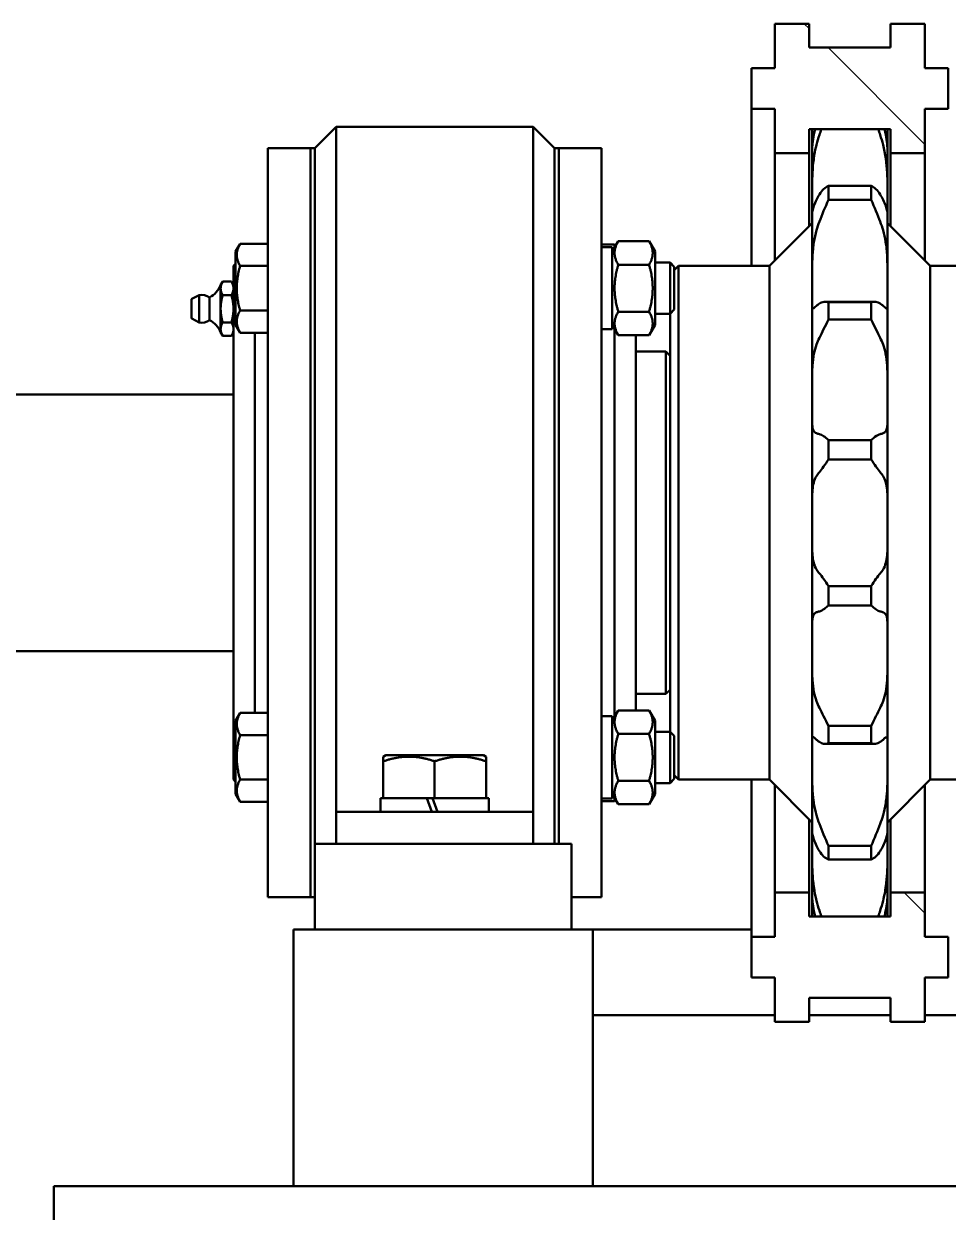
# Model space of a CAD drawing. Header units: millimetres. Extents: x 0 to 25230, y 0 to 17820.
# Drawn here: x 14753.1 to 14915.1, y 6320 to 6528.3 of the extents above; entities that cross this region are included whole.
import ezdxf

# ---------------------------------------------------------------- set-up
doc = ezdxf.new("R2010")
doc.units = ezdxf.units.MM
doc.header["$LTSCALE"] = 30
doc.layers.add('Видимый контур (ГОСТ)', color=7, linetype='Continuous', lineweight=50)
doc.layers.add('Штриховка (ГОСТ)', color=7, linetype='Continuous', lineweight=18)
pattern_1 = [(135.0002, (0, 0), (-67.3517, -67.35217), [])]

msp = doc.modelspace()

# ---------------------------------------------------------------- hatches: boundary and pattern name
at = {"layer": 'Штриховка (ГОСТ)'}
h = msp.add_hatch(dxfattribs=at)
h.set_pattern_fill('ANSI31', color=256, scale=762, angle=90.00021, style=0)
h.set_pattern_definition(pattern_1)
h.paths.add_polyline_path([(14890.6604, 6509.7848), (14904.9479, 6509.7848), (14904.9479, 6505.6036), (14910.9479, 6505.6036), (14910.9479, 6513.3548), (14915.0542, 6513.3548), (14915.0542, 6520.5023), (14910.9479, 6520.5023), (14910.9479, 6528.2536), (14904.9479, 6528.2536), (14904.9479, 6524.0723), (14890.6604, 6524.0723), (14890.6604, 6528.2536), (14884.6604, 6528.2536), (14884.6604, 6520.5023), (14880.5542, 6520.5023), (14880.5542, 6513.3548), (14884.6604, 6513.3548), (14884.6604, 6505.6036), (14890.6604, 6505.6036)])
h = msp.add_hatch(dxfattribs=at)
h.set_pattern_fill('ANSI31', color=256, scale=762, angle=90.00021, style=0)
h.set_pattern_definition(pattern_1)
h.paths.add_polyline_path([(14884.6604, 6353.3833), (14890.6604, 6353.3833), (14890.6604, 6357.5645), (14904.9479, 6357.5645), (14904.9479, 6353.3833), (14910.9479, 6353.3833), (14910.9479, 6361.1345), (14915.0542, 6361.1345), (14915.0542, 6368.282), (14910.9479, 6368.282), (14910.9479, 6376.0333), (14904.9479, 6376.0333), (14904.9479, 6371.852), (14890.6604, 6371.852), (14890.6604, 6376.0333), (14884.6604, 6376.0333), (14884.6604, 6368.282), (14880.5542, 6368.282), (14880.5542, 6361.1345), (14884.6604, 6361.1345)])

# ---------------------------------------------------------------- linework, layer by layer
at = {"layer": 'Видимый контур (ГОСТ)'}
for p, q in [((14890.6604, 6528.2536), (14884.6604, 6528.2536)), ((14884.6604, 6528.2536), (14884.6604, 6520.5023)), ((14890.6604, 6524.0723), (14890.6604, 6528.2536)), ((14910.9479, 6528.2536), (14904.9479, 6528.2536)), ((14904.9479, 6528.2536), (14904.9479, 6524.0723)), ((14910.9479, 6520.5023), (14910.9479, 6528.2536)), ((14904.9479, 6524.0723), (14890.6604, 6524.0723)), ((14884.6604, 6520.5023), (14880.5542, 6520.5023)), ((14880.5542, 6520.5023), (14880.5542, 6513.3548)), ((14915.0542, 6520.5023), (14910.9479, 6520.5023)), ((14915.0542, 6513.3548), (14915.0542, 6520.5023)), ((14880.5542, 6513.3548), (14884.6604, 6513.3548)), ((14880.5542, 6485.8184), (14880.5542, 6513.3548)), ((14884.6604, 6513.3548), (14884.6604, 6505.6036)), ((14910.9479, 6505.6036), (14910.9479, 6513.3548)), ((14910.9479, 6513.3548), (14915.0542, 6513.3548)), ((14804.0542, 6506.4434), (14807.8042, 6510.1934)), ((14807.8042, 6510.1934), (14807.8042, 6440.8184)), ((14842.3042, 6510.1934), (14807.8042, 6510.1934)), ((14842.3042, 6440.8184), (14842.3042, 6510.1934)), ((14846.0542, 6506.4434), (14842.3042, 6510.1934)), ((14890.6604, 6509.7848), (14904.9479, 6509.7848)), ((14890.6604, 6505.6036), (14890.6604, 6509.7848)), ((14891.2154, 6509.7848), (14891.2154, 6508.8985)), ((14904.3929, 6508.8985), (14904.3929, 6509.7848)), ((14904.9479, 6509.7848), (14904.9479, 6505.6036)), ((14891.2154, 6506.3157), (14891.2154, 6508.8985)), ((14904.3929, 6508.8985), (14904.3929, 6506.3157)), ((14795.8042, 6506.4434), (14795.8042, 6485.9201)), ((14803.3042, 6506.4434), (14795.8042, 6506.4434)), ((14803.3042, 6506.4434), (14803.3042, 6375.1934)), ((14803.3042, 6506.4434), (14803.3042, 6375.1934)), ((14804.0542, 6506.4434), (14803.3042, 6506.4434)), ((14804.0542, 6506.4434), (14804.0542, 6384.5684)), ((14804.0542, 6506.4434), (14804.0542, 6384.5684)), ((14846.0542, 6384.5684), (14846.0542, 6506.4434)), ((14846.0542, 6384.5684), (14846.0542, 6506.4434)), ((14846.0542, 6506.4434), (14846.8042, 6506.4434)), ((14846.8042, 6384.5684), (14846.8042, 6506.4434)), ((14846.8042, 6384.5684), (14846.8042, 6506.4434)), ((14846.8042, 6506.4434), (14854.3042, 6506.4434)), ((14854.3042, 6375.1934), (14854.3042, 6506.4434)), ((14884.6604, 6505.6036), (14890.6604, 6505.6036)), ((14884.6604, 6486.7634), (14884.6604, 6505.6036)), ((14890.6604, 6492.7634), (14890.6604, 6505.6036)), ((14891.2154, 6506.3157), (14891.2154, 6500.0887)), ((14904.3929, 6500.0887), (14904.3929, 6506.3157)), ((14904.9479, 6505.6036), (14910.9479, 6505.6036)), ((14904.9479, 6492.7634), (14904.9479, 6505.6036)), ((14910.9479, 6486.7634), (14910.9479, 6505.6036)), ((14891.2154, 6495.1759), (14891.2154, 6500.0887)), ((14901.5359, 6499.836), (14894.0724, 6499.836)), ((14894.0724, 6497.4303), (14894.0724, 6499.836)), ((14901.5359, 6499.836), (14901.5359, 6497.4303)), ((14904.3929, 6500.0887), (14904.3929, 6495.1759)), ((14894.0724, 6497.4303), (14901.5359, 6497.4303)), ((14891.2154, 6495.1759), (14891.2154, 6485.477)), ((14904.3929, 6485.477), (14904.3929, 6495.1759)), ((14883.7154, 6485.8184), (14891.2154, 6493.3184)), ((14911.8929, 6485.8184), (14904.3929, 6493.3184)), ((14790.1792, 6488.3315), (14790.9769, 6489.7133)), ((14790.9769, 6489.7133), (14795.8042, 6489.7133)), ((14854.3042, 6489.5684), (14856.5542, 6489.5684)), ((14854.3042, 6489.119), (14856.1792, 6489.119)), ((14856.1792, 6488.3315), (14857.2269, 6490.1463)), ((14856.1792, 6489.119), (14856.1792, 6474.719)), ((14856.5542, 6488.981), (14856.5542, 6489.5684)), ((14856.7692, 6489.3534), (14856.5542, 6489.5684)), ((14862.6314, 6490.1463), (14857.2269, 6490.1463)), ((14863.6792, 6488.3315), (14862.6314, 6490.1463)), ((14790.1792, 6475.5065), (14790.1792, 6488.3315)), ((14863.6792, 6475.5065), (14863.6792, 6488.3315)), ((14789.8042, 6485.8184), (14790.1792, 6486.1934)), ((14789.8042, 6485.8184), (14789.8042, 6395.8184)), ((14790.9769, 6485.8161), (14795.8042, 6485.8161)), ((14795.8042, 6485.9201), (14795.8042, 6485.8161)), ((14795.8042, 6485.8161), (14795.8042, 6485.729)), ((14795.8042, 6485.729), (14795.8042, 6395.9078)), ((14862.6314, 6486.0326), (14857.2269, 6486.0326)), ((14863.6792, 6486.419), (14866.3042, 6486.419)), ((14866.3042, 6477.419), (14866.3042, 6486.419)), ((14867.0542, 6485.669), (14866.3042, 6486.419)), ((14867.0542, 6485.0684), (14867.8042, 6485.8184)), ((14867.0542, 6485.669), (14867.0542, 6478.169)), ((14867.8042, 6485.8184), (14867.8042, 6395.8184)), ((14883.7154, 6485.8184), (14867.8042, 6485.8184)), ((14883.7154, 6485.8184), (14883.7154, 6395.8184)), ((14891.2154, 6478.7152), (14891.2154, 6485.477)), ((14904.3929, 6485.477), (14904.3929, 6478.7152)), ((14911.8929, 6485.8184), (14911.8929, 6395.8184)), ((14927.8042, 6485.8184), (14911.8929, 6485.8184)), ((14787.5542, 6482.4434), (14787.9226, 6483.0816)), ((14787.5542, 6481.8908), (14787.5542, 6482.4434)), ((14789.4357, 6483.0816), (14787.9226, 6483.0816)), ((14789.8042, 6482.4434), (14789.4357, 6483.0816)), ((14782.5328, 6480.0485), (14783.7631, 6480.714)), ((14783.7631, 6475.9228), (14783.7631, 6480.714)), ((14787.5542, 6478.3184), (14787.5542, 6481.8908)), ((14789.4357, 6480.7), (14787.9226, 6480.7)), ((14782.4542, 6476.7203), (14782.4542, 6479.9165)), ((14785.6242, 6476.3309), (14785.6242, 6480.3059)), ((14787.5542, 6474.7461), (14787.5542, 6478.3184)), ((14891.2154, 6478.7152), (14891.2154, 6466.4939)), ((14902.1397, 6479.5399), (14893.4687, 6479.5399)), ((14901.5359, 6479.4535), (14894.0724, 6479.4535)), ((14894.0724, 6476.422), (14894.0724, 6479.4535)), ((14901.5359, 6479.4535), (14901.5359, 6476.422)), ((14904.3929, 6466.4939), (14904.3929, 6478.7152)), ((14782.5328, 6476.5884), (14783.7631, 6475.9228)), ((14790.9769, 6478.0219), (14795.8042, 6478.0219)), ((14862.6314, 6477.8054), (14857.2269, 6477.8054)), ((14863.6792, 6477.419), (14866.3042, 6477.419)), ((14867.0542, 6478.169), (14866.3042, 6477.419)), ((14866.3042, 6477.419), (14866.3042, 6404.2179)), ((14894.0724, 6476.422), (14901.5359, 6476.422)), ((14787.5542, 6474.1934), (14787.5542, 6474.7461)), ((14787.5542, 6474.1934), (14787.9226, 6473.5553)), ((14789.4357, 6475.9369), (14787.9226, 6475.9369)), ((14789.8042, 6474.1934), (14789.4357, 6473.5553)), ((14790.1792, 6475.5065), (14790.9769, 6474.1248)), ((14790.9769, 6474.1248), (14795.8042, 6474.1248)), ((14793.5542, 6474.1248), (14793.5542, 6407.5121)), ((14854.3042, 6474.719), (14856.1792, 6474.719)), ((14856.1792, 6475.5065), (14857.2269, 6473.6918)), ((14856.5542, 6406.7799), (14856.5542, 6474.857)), ((14863.6792, 6475.5065), (14862.6314, 6473.6918)), ((14789.4357, 6473.5553), (14787.9226, 6473.5553)), ((14862.6314, 6473.6918), (14857.2269, 6473.6918)), ((14860.3042, 6407.9451), (14860.3042, 6473.6918)), ((14865.5542, 6470.8184), (14860.3042, 6470.8184)), ((14865.5542, 6410.8184), (14865.5542, 6470.8184)), ((14866.3042, 6470.0684), (14865.5542, 6470.8184)), ((14891.2154, 6458.5449), (14891.2154, 6466.4939)), ((14904.3929, 6466.4939), (14904.3929, 6458.5449)), ((14789.8042, 6463.3184), (14718.5542, 6463.3184)), ((14891.2154, 6458.5449), (14891.2154, 6444.9975)), ((14904.3929, 6444.9975), (14904.3929, 6458.5449)), ((14901.5359, 6455.2891), (14894.0724, 6455.2891)), ((14894.0724, 6451.9287), (14894.0724, 6455.2891)), ((14901.5359, 6455.2891), (14901.5359, 6451.9287)), ((14894.0724, 6451.9287), (14901.5359, 6451.9287)), ((14891.2154, 6436.6394), (14891.2154, 6444.9975)), ((14904.3929, 6444.9975), (14904.3929, 6436.6394)), ((14807.8042, 6393.9434), (14807.8042, 6440.8184)), ((14842.3042, 6440.8184), (14842.3042, 6393.9434)), ((14891.2154, 6436.6394), (14891.2154, 6423.092)), ((14904.3929, 6423.092), (14904.3929, 6436.6394)), ((14901.5359, 6429.7082), (14894.0724, 6429.7082)), ((14894.0724, 6426.3478), (14894.0724, 6429.7082)), ((14901.5359, 6429.7082), (14901.5359, 6426.3478)), ((14894.0724, 6426.3478), (14901.5359, 6426.3478)), ((14891.2154, 6415.143), (14891.2154, 6423.092)), ((14904.3929, 6423.092), (14904.3929, 6415.143)), ((14789.8042, 6418.3184), (14718.5542, 6418.3184)), ((14891.2154, 6415.143), (14891.2154, 6402.9217)), ((14904.3929, 6402.9217), (14904.3929, 6415.143)), ((14865.5542, 6410.8184), (14860.3042, 6410.8184)), ((14866.3042, 6411.5684), (14865.5542, 6410.8184)), ((14790.1792, 6406.1304), (14790.9769, 6407.5121)), ((14790.9769, 6407.5121), (14795.8042, 6407.5121)), ((14856.1792, 6406.1304), (14857.2269, 6407.9451)), ((14862.6314, 6407.9451), (14857.2269, 6407.9451)), ((14863.6792, 6406.1304), (14862.6314, 6407.9451)), ((14790.1792, 6393.3054), (14790.1792, 6406.1304)), ((14854.3042, 6406.9179), (14856.1792, 6406.9179)), ((14856.1792, 6406.9179), (14856.1792, 6392.5179)), ((14863.6792, 6393.3054), (14863.6792, 6406.1304)), ((14790.9769, 6403.615), (14795.8042, 6403.615)), ((14862.6314, 6403.8315), (14857.2269, 6403.8315)), ((14863.6792, 6404.2179), (14866.3042, 6404.2179)), ((14866.3042, 6395.2179), (14866.3042, 6404.2179)), ((14867.0542, 6403.4679), (14866.3042, 6404.2179)), ((14867.0542, 6403.4679), (14867.0542, 6395.9679)), ((14901.5359, 6405.2148), (14894.0724, 6405.2148)), ((14894.0724, 6402.1834), (14894.0724, 6405.2148)), ((14901.5359, 6405.2148), (14901.5359, 6402.1834)), ((14891.2154, 6396.1598), (14891.2154, 6402.9217)), ((14902.1397, 6402.097), (14893.4687, 6402.097)), ((14894.0724, 6402.1834), (14901.5359, 6402.1834)), ((14904.3929, 6402.9217), (14904.3929, 6396.1598)), ((14816.5042, 6400.0934), (14816.0542, 6399.8336)), ((14816.0542, 6399.8336), (14816.0542, 6399.0298)), ((14816.5042, 6400.0934), (14833.6042, 6400.0934)), ((14833.6042, 6400.0934), (14834.0542, 6399.8336)), ((14834.0542, 6399.0298), (14834.0542, 6399.8336)), ((14816.0542, 6399.0298), (14816.0542, 6392.5934)), ((14825.0542, 6399.0298), (14825.0542, 6392.5934)), ((14834.0542, 6399.0298), (14834.0542, 6392.5934)), ((14789.8042, 6395.8184), (14790.1792, 6395.4434)), ((14790.9769, 6395.8207), (14795.8042, 6395.8207)), ((14795.8042, 6395.9078), (14795.8042, 6395.8207)), ((14795.8042, 6395.8207), (14795.8042, 6395.7168)), ((14795.8042, 6395.7168), (14795.8042, 6375.1934)), ((14862.6314, 6395.6042), (14857.2269, 6395.6042)), ((14863.6792, 6395.2179), (14866.3042, 6395.2179)), ((14867.0542, 6395.9679), (14866.3042, 6395.2179)), ((14867.0542, 6396.5684), (14867.8042, 6395.8184)), ((14883.7154, 6395.8184), (14867.8042, 6395.8184)), ((14880.5542, 6368.282), (14880.5542, 6395.8184)), ((14883.7154, 6395.8184), (14891.2154, 6388.3184)), ((14891.2154, 6396.1598), (14891.2154, 6386.461)), ((14904.3929, 6386.461), (14904.3929, 6396.1598)), ((14911.8929, 6395.8184), (14904.3929, 6388.3184)), ((14927.8042, 6395.8184), (14911.8929, 6395.8184)), ((14790.1792, 6393.3054), (14790.9769, 6391.9236)), ((14807.8042, 6393.9434), (14807.8042, 6390.1934)), ((14842.3042, 6390.1934), (14842.3042, 6393.9434)), ((14856.1792, 6393.3054), (14857.2269, 6391.4906)), ((14863.6792, 6393.3054), (14862.6314, 6391.4906)), ((14884.6604, 6376.0333), (14884.6604, 6394.8734)), ((14910.9479, 6376.0333), (14910.9479, 6394.8734)), ((14790.9769, 6391.9236), (14795.8042, 6391.9236)), ((14815.5667, 6392.5934), (14816.0542, 6392.5934)), ((14815.5667, 6390.1934), (14815.5667, 6392.5934)), ((14817.9543, 6392.5934), (14816.0542, 6392.5934)), ((14817.9543, 6392.5934), (14823.1541, 6392.5934)), ((14825.0542, 6392.5934), (14823.1541, 6392.5934)), ((14823.7006, 6392.5934), (14824.5742, 6390.1934)), ((14825.5342, 6390.1934), (14824.6606, 6392.5934)), ((14826.9543, 6392.5934), (14825.0542, 6392.5934)), ((14826.9543, 6392.5934), (14832.1541, 6392.5934)), ((14834.0542, 6392.5934), (14832.1541, 6392.5934)), ((14834.0542, 6392.5934), (14834.5417, 6392.5934)), ((14834.5417, 6390.1934), (14834.5417, 6392.5934)), ((14854.3042, 6392.5179), (14856.1792, 6392.5179)), ((14854.3042, 6392.0684), (14856.5542, 6392.0684)), ((14856.5542, 6392.0684), (14856.5542, 6392.6558)), ((14856.7692, 6392.2834), (14856.5542, 6392.0684)), ((14862.6314, 6391.4906), (14857.2269, 6391.4906)), ((14807.8042, 6390.1934), (14811.5542, 6390.1934)), ((14807.8042, 6390.1934), (14807.8042, 6384.5684)), ((14811.5542, 6390.1934), (14838.5542, 6390.1934)), ((14838.5542, 6390.1934), (14842.3042, 6390.1934)), ((14842.3042, 6384.5684), (14842.3042, 6390.1934)), ((14890.6604, 6376.0333), (14890.6604, 6388.8734)), ((14904.9479, 6376.0333), (14904.9479, 6388.8734)), ((14804.0542, 6369.5684), (14804.0542, 6384.5684)), ((14804.0542, 6384.5684), (14849.0542, 6384.5684)), ((14849.0542, 6369.5684), (14849.0542, 6384.5684)), ((14891.2154, 6381.5482), (14891.2154, 6386.461)), ((14904.3929, 6386.461), (14904.3929, 6381.5482)), ((14901.5359, 6384.2066), (14894.0724, 6384.2066)), ((14894.0724, 6381.8009), (14894.0724, 6384.2066)), ((14901.5359, 6384.2066), (14901.5359, 6381.8009)), ((14891.2154, 6381.5482), (14891.2154, 6375.3212)), ((14894.0724, 6381.8009), (14901.5359, 6381.8009)), ((14904.3929, 6375.3212), (14904.3929, 6381.5482)), ((14803.3042, 6375.1934), (14795.8042, 6375.1934)), ((14804.0542, 6375.1934), (14803.3042, 6375.1934)), ((14849.0542, 6375.1934), (14854.3042, 6375.1934)), ((14890.6604, 6376.0333), (14884.6604, 6376.0333)), ((14884.6604, 6376.0333), (14884.6604, 6368.282)), ((14890.6604, 6371.852), (14890.6604, 6376.0333)), ((14891.2154, 6372.7384), (14891.2154, 6375.3212)), ((14904.3929, 6375.3212), (14904.3929, 6372.7384)), ((14910.9479, 6376.0333), (14904.9479, 6376.0333)), ((14904.9479, 6376.0333), (14904.9479, 6371.852)), ((14910.9479, 6368.282), (14910.9479, 6376.0333)), ((14891.2154, 6372.7384), (14891.2154, 6371.852)), ((14904.3929, 6371.852), (14904.3929, 6372.7384)), ((14904.9479, 6371.852), (14890.6604, 6371.852)), ((14800.3042, 6369.5684), (14852.8042, 6369.5684)), ((14800.3042, 6324.5684), (14800.3042, 6369.5684)), ((14880.5542, 6369.5684), (14852.8042, 6369.5684)), ((14852.8042, 6324.5684), (14852.8042, 6369.5684)), ((14884.6604, 6368.282), (14880.5542, 6368.282)), ((14880.5542, 6368.282), (14880.5542, 6361.1345)), ((14915.0542, 6368.282), (14910.9479, 6368.282)), ((14915.0542, 6361.1345), (14915.0542, 6368.282)), ((14880.5542, 6361.1345), (14884.6604, 6361.1345)), ((14884.6604, 6361.1345), (14884.6604, 6353.3833)), ((14910.9479, 6353.3833), (14910.9479, 6361.1345)), ((14910.9479, 6361.1345), (14915.0542, 6361.1345)), ((14890.6604, 6353.3833), (14890.6604, 6357.5645)), ((14890.6604, 6357.5645), (14904.9479, 6357.5645)), ((14904.9479, 6357.5645), (14904.9479, 6353.3833)), ((14852.8042, 6354.5684), (14884.6604, 6354.5684)), ((14884.6604, 6353.3833), (14890.6604, 6353.3833)), ((14890.6604, 6354.5684), (14904.9479, 6354.5684)), ((14904.9479, 6353.3833), (14910.9479, 6353.3833)), ((14910.9479, 6354.5684), (14942.8042, 6354.5684)), ((14758.3042, 6324.5684), (15020.8042, 6324.5684)), ((14758.3042, 6309.5684), (14758.3042, 6324.5684)), ((14800.3042, 6324.5684), (14852.8042, 6324.5684))]:
    msp.add_line(p, q, dxfattribs=at)
for centre, radius, start, end in [((14783.4248, 6484.2318), 4.5, 299.258564, 336.582826), ((14784.2131, 6478.3184), 2.4375, 54.62541, 100.638709), ((14782.6042, 6479.9165), 0.15, 118.412824, 180), ((14782.6042, 6476.7203), 0.15, 180, 241.587176), ((14784.2131, 6478.3184), 2.4375, 259.361291, 305.37459), ((14783.4248, 6472.405), 4.5, 23.417174, 60.741436)]:
    msp.add_arc(centre, radius, start, end, dxfattribs=at)
for points in [[(14891.2154, 6508.8985), (14891.2154, 6509.18), (14891.2184, 6509.4763), (14891.2261, 6509.7848)], [(14892.4722, 6508.7774), (14892.5828, 6509.1124), (14892.6992, 6509.4485), (14892.8207, 6509.7848)], [(14902.7877, 6509.7848), (14902.9092, 6509.4484), (14903.0256, 6509.1122), (14903.1361, 6508.7774)], [(14891.9708, 6507.0497), (14892.1185, 6507.6376), (14892.2869, 6508.216), (14892.4722, 6508.7774)], [(14903.1361, 6508.7774), (14903.3214, 6508.216), (14903.4898, 6507.6376), (14903.6376, 6507.0497)], [(14903.6376, 6507.0497), (14904.0364, 6505.4627), (14904.2551, 6503.8148), (14904.3439, 6502.1408)], [(14891.2154, 6500.0887), (14891.2154, 6500.7501), (14891.2273, 6501.4413), (14891.2644, 6502.1408)], [(14904.3439, 6502.1408), (14904.381, 6501.4421), (14904.3929, 6500.7508), (14904.3929, 6500.0887)], [(14894.0724, 6499.836), (14893.4792, 6499.575), (14892.9262, 6499.0806), (14892.4722, 6498.349)], [(14903.1361, 6498.349), (14902.6822, 6499.0806), (14902.1291, 6499.575), (14901.5359, 6499.836)], [(14892.4722, 6498.349), (14892.2869, 6498.0503), (14892.1185, 6497.7425), (14891.9708, 6497.4298)], [(14892.4722, 6493.5819), (14892.9262, 6494.7902), (14893.4792, 6496.0952), (14894.0724, 6497.4303)], [(14901.5359, 6497.4303), (14902.1291, 6496.0952), (14902.6822, 6494.7902), (14903.1361, 6493.5819)], [(14903.6376, 6497.4298), (14903.4898, 6497.7425), (14903.3214, 6498.0503), (14903.1361, 6498.349)], [(14904.3929, 6495.1759), (14904.3929, 6495.1684), (14904.381, 6495.2625), (14904.3439, 6495.4551)], [(14891.9708, 6492.064), (14892.1185, 6492.5805), (14892.2869, 6493.0886), (14892.4722, 6493.5819)], [(14903.1361, 6493.5819), (14903.3214, 6493.0887), (14903.4898, 6492.5805), (14903.6376, 6492.064)], [(14891.2154, 6485.477), (14891.2154, 6486.1763), (14891.2273, 6486.8726), (14891.2644, 6487.5441)], [(14891.2644, 6478.3419), (14891.2273, 6478.3663), (14891.2154, 6478.4921), (14891.2154, 6478.7152)], [(14891.9708, 6478.8232), (14891.5719, 6478.451), (14891.3533, 6478.2835), (14891.2644, 6478.3419)], [(14892.4722, 6479.2285), (14892.2869, 6479.0968), (14892.1185, 6478.9611), (14891.9708, 6478.8232)], [(14903.1361, 6479.2285), (14902.6822, 6479.5508), (14902.1291, 6479.6178), (14901.5359, 6479.4535)], [(14903.6376, 6478.8232), (14903.4898, 6478.9611), (14903.3214, 6479.0968), (14903.1361, 6479.2285)], [(14904.3929, 6478.7152), (14904.3929, 6478.4924), (14904.3811, 6478.3664), (14904.3439, 6478.3419)], [(14892.4722, 6473.2215), (14892.9262, 6474.1447), (14893.4792, 6475.233), (14894.0724, 6476.422)], [(14901.5359, 6476.422), (14902.1291, 6475.233), (14902.6822, 6474.1447), (14903.1361, 6473.2215)], [(14891.9708, 6472.062), (14892.1185, 6472.4565), (14892.2869, 6472.8447), (14892.4722, 6473.2215)], [(14903.1361, 6473.2215), (14903.3214, 6472.8448), (14903.4898, 6472.4566), (14903.6376, 6472.062)], [(14904.3929, 6458.5449), (14904.3929, 6458.1286), (14904.3811, 6457.7951), (14904.3439, 6457.5557)], [(14892.4722, 6456.3481), (14892.2869, 6456.3963), (14892.1185, 6456.446), (14891.9708, 6456.4966)], [(14903.6376, 6456.4966), (14903.4898, 6456.446), (14903.3214, 6456.3963), (14903.1361, 6456.3481)], [(14892.4722, 6449.6893), (14892.9262, 6450.2369), (14893.4792, 6451.002), (14894.0724, 6451.9287)], [(14901.5359, 6451.9287), (14902.1291, 6451.002), (14902.6822, 6450.2369), (14903.1361, 6449.6893)], [(14891.9708, 6449.0017), (14892.1185, 6449.2357), (14892.2869, 6449.4659), (14892.4722, 6449.6893)], [(14903.1361, 6449.6893), (14903.3214, 6449.4659), (14903.4898, 6449.2357), (14903.6376, 6449.0017)], [(14903.6376, 6449.0017), (14904.0364, 6448.37), (14904.2551, 6447.537), (14904.3439, 6446.5057)], [(14891.2154, 6444.9975), (14891.2154, 6445.5665), (14891.2273, 6446.0748), (14891.2644, 6446.5057)], [(14904.3439, 6446.5057), (14904.381, 6446.0756), (14904.3929, 6445.5676), (14904.3929, 6444.9975)], [(14891.2644, 6435.1312), (14891.2273, 6435.5613), (14891.2154, 6436.0693), (14891.2154, 6436.6394)], [(14904.3929, 6436.6394), (14904.3929, 6436.0704), (14904.3811, 6435.5621), (14904.3439, 6435.1312)], [(14891.9708, 6432.6352), (14891.572, 6433.2668), (14891.3533, 6434.0999), (14891.2644, 6435.1312)], [(14892.4722, 6431.9475), (14892.2869, 6432.171), (14892.1185, 6432.4012), (14891.9708, 6432.6352)], [(14903.6376, 6432.6352), (14903.4898, 6432.4012), (14903.3214, 6432.171), (14903.1361, 6431.9475)], [(14894.0724, 6429.7082), (14893.4792, 6430.6349), (14892.9262, 6431.4), (14892.4722, 6431.9475)], [(14903.1361, 6431.9475), (14902.6822, 6431.4), (14902.1291, 6430.6349), (14901.5359, 6429.7082)], [(14891.9708, 6425.1403), (14892.1185, 6425.1908), (14892.2869, 6425.2406), (14892.4722, 6425.2888)], [(14903.1361, 6425.2888), (14903.3214, 6425.2406), (14903.4898, 6425.1908), (14903.6376, 6425.1403)], [(14891.2154, 6423.092), (14891.2154, 6423.5083), (14891.2273, 6423.8418), (14891.2644, 6424.0812)], [(14892.4722, 6408.4154), (14892.2869, 6408.7921), (14892.1185, 6409.1803), (14891.9708, 6409.5749)], [(14903.6376, 6409.5749), (14903.4898, 6409.1803), (14903.3214, 6408.7921), (14903.1361, 6408.4154)], [(14894.0724, 6405.2148), (14893.4792, 6406.4039), (14892.9262, 6407.4922), (14892.4722, 6408.4154)], [(14903.1361, 6408.4154), (14902.6822, 6407.4922), (14902.1291, 6406.4039), (14901.5359, 6405.2148)], [(14903.6376, 6402.8136), (14904.0364, 6403.1859), (14904.2551, 6403.3534), (14904.3439, 6403.295)], [(14891.2154, 6402.9217), (14891.2154, 6403.1445), (14891.2273, 6403.2705), (14891.2644, 6403.295)], [(14891.9708, 6402.8136), (14892.1185, 6402.6758), (14892.2869, 6402.5401), (14892.4722, 6402.4084)], [(14892.4722, 6402.4084), (14892.9262, 6402.086), (14893.4792, 6402.0191), (14894.0724, 6402.1834)], [(14903.1361, 6402.4084), (14903.3214, 6402.5401), (14903.4898, 6402.6758), (14903.6376, 6402.8136)], [(14904.3439, 6403.295), (14904.381, 6403.2706), (14904.3929, 6403.1448), (14904.3929, 6402.9217)], [(14904.3929, 6396.1598), (14904.3929, 6395.4606), (14904.381, 6394.7643), (14904.3439, 6394.0928)], [(14892.4722, 6388.055), (14892.2869, 6388.5482), (14892.1185, 6389.0564), (14891.9708, 6389.5729)], [(14903.6376, 6389.5729), (14903.4898, 6389.0564), (14903.3214, 6388.5483), (14903.1361, 6388.055)], [(14894.0724, 6384.2066), (14893.4792, 6385.5417), (14892.9262, 6386.8466), (14892.4722, 6388.055)], [(14903.1361, 6388.055), (14902.6822, 6386.8466), (14902.1291, 6385.5417), (14901.5359, 6384.2066)], [(14891.2154, 6386.461), (14891.2154, 6386.4685), (14891.2273, 6386.3744), (14891.2644, 6386.1818)], [(14891.9708, 6384.2071), (14892.1185, 6383.8944), (14892.2869, 6383.5866), (14892.4722, 6383.2879)], [(14892.4722, 6383.2879), (14892.9262, 6382.5563), (14893.4792, 6382.0619), (14894.0724, 6381.8009)], [(14901.5359, 6381.8009), (14902.1291, 6382.0619), (14902.6822, 6382.5563), (14903.1361, 6383.2879)], [(14903.1361, 6383.2879), (14903.3214, 6383.5866), (14903.4898, 6383.8943), (14903.6376, 6384.2071)], [(14891.2644, 6379.496), (14891.2273, 6380.1948), (14891.2154, 6380.8861), (14891.2154, 6381.5482)], [(14904.3929, 6381.5482), (14904.3929, 6380.8868), (14904.3811, 6380.1956), (14904.3439, 6379.496)], [(14891.9708, 6374.5871), (14891.5719, 6376.1742), (14891.3533, 6377.8221), (14891.2644, 6379.496)], [(14892.4722, 6372.8595), (14892.2869, 6373.4209), (14892.1185, 6373.9993), (14891.9708, 6374.5871)], [(14903.6376, 6374.5871), (14903.4898, 6373.9993), (14903.3214, 6373.4209), (14903.1361, 6372.8595)], [(14892.8206, 6371.8521), (14892.6991, 6372.1885), (14892.5827, 6372.5246), (14892.4722, 6372.8595)], [(14903.1361, 6372.8595), (14903.0255, 6372.5245), (14902.9091, 6372.1884), (14902.7876, 6371.8521)], [(14904.3929, 6372.7384), (14904.3929, 6372.4568), (14904.3899, 6372.1606), (14904.3822, 6371.852)]]:
    msp.add_open_spline(points, degree=3, dxfattribs=at)
for points, knots in [([(14891.7567, 6509.7848), (14891.6686, 6509.4699), (14891.5924, 6509.1638), (14891.3965, 6508.2716), (14891.3119, 6507.7207), (14891.2644, 6507.22)], [-0.536940685, -0.536940685, -0.536940685, -0.536940685, -0.358675887, -0.358675887, 0, 0, 0, 0]), ([(14904.3439, 6507.22), (14904.2979, 6507.7049), (14904.2172, 6508.2369), (14904.0255, 6509.1252), (14903.9453, 6509.4499), (14903.8517, 6509.7848)], [-0.668245935, -0.668245935, -0.668245935, -0.668245935, -0.320853359, -0.320853359, -0.131262736, -0.131262736, -0.131262736, -0.131262736]), ([(14904.3822, 6509.7848), (14904.3881, 6509.5515), (14904.3912, 6509.325), (14904.3927, 6509.0361), (14904.3929, 6508.9669), (14904.3929, 6508.8985)], [-1.745029485, -1.745029485, -1.745029485, -1.745029485, -1.638721649, -1.638721649, -1.604608845, -1.604608845, -1.604608845, -1.604608845]), ([(14891.2644, 6507.22), (14891.2574, 6507.1459), (14891.2512, 6507.0747), (14891.2237, 6506.723), (14891.2158, 6506.4948), (14891.2154, 6506.323), (14891.2154, 6506.3193), (14891.2154, 6506.3157)], [-1.752058641, -1.752058641, -1.752058641, -1.752058641, -1.69886571, -1.69886571, -1.477281601, -1.477281601, -1.4724177, -1.4724177, -1.4724177, -1.4724177]), ([(14891.2644, 6502.1408), (14891.306, 6502.9239), (14891.3759, 6503.7046), (14891.5988, 6505.3535), (14891.7602, 6506.2119), (14891.9708, 6507.0497)], [-0.668278695, -0.668278695, -0.668278695, -0.668278695, -0.354381105, -0.354381105, 0, 0, 0, 0]), ([(14904.3929, 6506.3157), (14904.3929, 6506.3587), (14904.3924, 6506.4057), (14904.3869, 6506.6545), (14904.3733, 6506.9109), (14904.3439, 6507.22)], [-0.412626825, -0.412626825, -0.412626825, -0.412626825, -0.354982867, -0.354982867, -0.132355297, -0.132355297, -0.132355297, -0.132355297]), ([(14891.9708, 6497.4298), (14891.7868, 6497.0403), (14891.6402, 6496.6866), (14891.3964, 6496.0089), (14891.3119, 6495.7018), (14891.2644, 6495.4551)], [-0.668181658, -0.668181658, -0.668181658, -0.668181658, -0.358589773, -0.358589773, 0, 0, 0, 0]), ([(14904.3439, 6495.4551), (14904.2979, 6495.694), (14904.2172, 6495.9896), (14903.9787, 6496.6608), (14903.8283, 6497.026), (14903.6376, 6497.4298)], [-0.668245921, -0.668245921, -0.668245921, -0.668245921, -0.320945007, -0.320945007, 0, 0, 0, 0]), ([(14891.2644, 6495.4551), (14891.2288, 6495.2702), (14891.2164, 6495.1758), (14891.2154, 6495.1755), (14891.2154, 6495.1756), (14891.2154, 6495.1759)], [-1.752585109, -1.752585109, -1.752585109, -1.752585109, -1.483313958, -1.483313958, -1.472479223, -1.472479223, -1.472479223, -1.472479223]), ([(14891.2644, 6487.5441), (14891.3104, 6488.3775), (14891.3911, 6489.189), (14891.6296, 6490.7001), (14891.7801, 6491.3974), (14891.9708, 6492.064)], [-0.668245921, -0.668245921, -0.668245921, -0.668245921, -0.320945007, -0.320945007, 0, 0, 0, 0]), ([(14903.6376, 6492.064), (14903.8215, 6491.4209), (14903.9681, 6490.7492), (14904.2119, 6489.2418), (14904.2964, 6488.4047), (14904.3439, 6487.5441)], [-0.668181658, -0.668181658, -0.668181658, -0.668181658, -0.358589773, -0.358589773, 0, 0, 0, 0]), ([(14904.3439, 6487.5441), (14904.3795, 6486.8994), (14904.392, 6486.2311), (14904.3929, 6485.5312), (14904.3929, 6485.5041), (14904.3929, 6485.477)], [-1.752585109, -1.752585109, -1.752585109, -1.752585109, -1.483313958, -1.483313958, -1.472479223, -1.472479223, -1.472479223, -1.472479223]), ([(14894.0724, 6479.4535), (14893.801, 6479.5287), (14893.5376, 6479.5554), (14892.993, 6479.5028), (14892.7181, 6479.4031), (14892.4722, 6479.2285)], [-0.593077777, -0.593077777, -0.593077777, -0.593077777, -0.321509991, -0.321509991, 0, 0, 0, 0]), ([(14904.3439, 6478.3419), (14904.3024, 6478.3146), (14904.2324, 6478.3367), (14904.0095, 6478.4865), (14903.8481, 6478.6267), (14903.6376, 6478.8232)], [-0.668278695, -0.668278695, -0.668278695, -0.668278695, -0.354381105, -0.354381105, 0, 0, 0, 0]), ([(14891.2644, 6468.3736), (14891.3104, 6469.0925), (14891.3912, 6469.7731), (14891.6297, 6471.0028), (14891.7801, 6471.5529), (14891.9708, 6472.062)], [-0.668245935, -0.668245935, -0.668245935, -0.668245935, -0.320853359, -0.320853359, 0, 0, 0, 0]), ([(14903.6376, 6472.062), (14903.8215, 6471.5709), (14903.968, 6471.0415), (14904.2119, 6469.8174), (14904.2964, 6469.1159), (14904.3439, 6468.3736)], [-0.668181713, -0.668181713, -0.668181713, -0.668181713, -0.358675887, -0.358675887, 0, 0, 0, 0]), ([(14891.2154, 6466.4939), (14891.2154, 6466.6311), (14891.2159, 6466.767), (14891.2214, 6467.4216), (14891.2351, 6467.9153), (14891.2644, 6468.3736)], [-0.412626825, -0.412626825, -0.412626825, -0.412626825, -0.354982867, -0.354982867, -0.132355297, -0.132355297, -0.132355297, -0.132355297]), ([(14904.3439, 6468.3736), (14904.351, 6468.2637), (14904.3571, 6468.1516), (14904.3847, 6467.5625), (14904.3926, 6467.0562), (14904.3929, 6466.5171), (14904.3929, 6466.5055), (14904.3929, 6466.4939)], [-1.752058641, -1.752058641, -1.752058641, -1.752058641, -1.69886571, -1.69886571, -1.477281601, -1.477281601, -1.4724177, -1.4724177, -1.4724177, -1.4724177]), ([(14891.2644, 6457.5557), (14891.2319, 6457.7654), (14891.2187, 6458.0477), (14891.2156, 6458.4445), (14891.2154, 6458.4941), (14891.2154, 6458.5449)], [-1.8843715, -1.8843715, -1.8843715, -1.8843715, -1.638721649, -1.638721649, -1.604608845, -1.604608845, -1.604608845, -1.604608845]), ([(14891.9708, 6456.4966), (14891.7241, 6456.5809), (14891.5452, 6456.7474), (14891.35, 6457.1542), (14891.298, 6457.3394), (14891.2644, 6457.5557)], [-0.668393411, -0.668393411, -0.668393411, -0.668393411, -0.253316123, -0.253316123, 0, 0, 0, 0]), ([(14904.3439, 6457.5557), (14904.2971, 6457.2541), (14904.2144, 6457.0131), (14903.9731, 6456.6719), (14903.8247, 6456.5606), (14903.6376, 6456.4966)], [-0.668247804, -0.668247804, -0.668247804, -0.668247804, -0.314936637, -0.314936637, 0, 0, 0, 0]), ([(14894.0724, 6455.2891), (14893.7663, 6455.5851), (14893.4703, 6455.8262), (14892.9339, 6456.1755), (14892.6915, 6456.2909), (14892.4722, 6456.3481)], [-0.593051536, -0.593051536, -0.593051536, -0.593051536, -0.286735281, -0.286735281, 0, 0, 0, 0]), ([(14903.1361, 6456.3481), (14902.8624, 6456.2767), (14902.5528, 6456.1147), (14902.0002, 6455.7114), (14901.771, 6455.5164), (14901.5359, 6455.2891)], [-0.593170389, -0.593170389, -0.593170389, -0.593170389, -0.235279289, -0.235279289, 0, 0, 0, 0]), ([(14891.2644, 6446.5057), (14891.3061, 6446.9899), (14891.3764, 6447.4325), (14891.5999, 6448.2797), (14891.7609, 6448.6693), (14891.9708, 6449.0017)], [-0.668269128, -0.668269128, -0.668269128, -0.668269128, -0.353182446, -0.353182446, 0, 0, 0, 0]), ([(14904.3439, 6435.1312), (14904.3022, 6434.6469), (14904.2319, 6434.2044), (14904.0085, 6433.3572), (14903.8474, 6432.9675), (14903.6376, 6432.6352)], [-0.668269128, -0.668269128, -0.668269128, -0.668269128, -0.353182446, -0.353182446, 0, 0, 0, 0]), ([(14892.4722, 6425.2888), (14892.7459, 6425.3602), (14893.0556, 6425.5222), (14893.6081, 6425.9255), (14893.8373, 6426.1205), (14894.0724, 6426.3478)], [-0.593170389, -0.593170389, -0.593170389, -0.593170389, -0.235279289, -0.235279289, 0, 0, 0, 0]), ([(14901.5359, 6426.3478), (14901.842, 6426.0518), (14902.138, 6425.8107), (14902.6744, 6425.4614), (14902.9168, 6425.346), (14903.1361, 6425.2888)], [-0.593051536, -0.593051536, -0.593051536, -0.593051536, -0.286735281, -0.286735281, 0, 0, 0, 0]), ([(14891.2644, 6424.0812), (14891.3112, 6424.3828), (14891.3939, 6424.6238), (14891.6352, 6424.965), (14891.7836, 6425.0763), (14891.9708, 6425.1403)], [-0.668247804, -0.668247804, -0.668247804, -0.668247804, -0.314936637, -0.314936637, 0, 0, 0, 0]), ([(14903.6376, 6425.1403), (14903.8842, 6425.056), (14904.0632, 6424.8895), (14904.2583, 6424.4827), (14904.3104, 6424.2974), (14904.3439, 6424.0812)], [-0.668393411, -0.668393411, -0.668393411, -0.668393411, -0.253316123, -0.253316123, 0, 0, 0, 0]), ([(14904.3439, 6424.0812), (14904.3765, 6423.8715), (14904.3896, 6423.5892), (14904.3927, 6423.1924), (14904.3929, 6423.1428), (14904.3929, 6423.092)], [-1.8843715, -1.8843715, -1.8843715, -1.8843715, -1.638721649, -1.638721649, -1.604608845, -1.604608845, -1.604608845, -1.604608845]), ([(14891.2644, 6413.2633), (14891.2574, 6413.3732), (14891.2512, 6413.4853), (14891.2237, 6414.0744), (14891.2158, 6414.5806), (14891.2154, 6415.1198), (14891.2154, 6415.1314), (14891.2154, 6415.143)], [-1.752058641, -1.752058641, -1.752058641, -1.752058641, -1.69886571, -1.69886571, -1.477281601, -1.477281601, -1.4724177, -1.4724177, -1.4724177, -1.4724177]), ([(14904.3929, 6415.143), (14904.3929, 6415.0058), (14904.3924, 6414.8698), (14904.3869, 6414.2153), (14904.3733, 6413.7216), (14904.3439, 6413.2633)], [-0.412626825, -0.412626825, -0.412626825, -0.412626825, -0.354982867, -0.354982867, -0.132355297, -0.132355297, -0.132355297, -0.132355297]), ([(14891.9708, 6409.5749), (14891.7869, 6410.066), (14891.6403, 6410.5954), (14891.3965, 6411.8195), (14891.3119, 6412.521), (14891.2644, 6413.2633)], [-0.668181713, -0.668181713, -0.668181713, -0.668181713, -0.358675887, -0.358675887, 0, 0, 0, 0]), ([(14904.3439, 6413.2633), (14904.2979, 6412.5444), (14904.2172, 6411.8637), (14903.9787, 6410.6341), (14903.8282, 6410.084), (14903.6376, 6409.5749)], [-0.668245935, -0.668245935, -0.668245935, -0.668245935, -0.320853359, -0.320853359, 0, 0, 0, 0]), ([(14891.2644, 6403.295), (14891.306, 6403.3223), (14891.3759, 6403.3002), (14891.5988, 6403.1504), (14891.7602, 6403.0102), (14891.9708, 6402.8136)], [-0.668278695, -0.668278695, -0.668278695, -0.668278695, -0.354381105, -0.354381105, 0, 0, 0, 0]), ([(14901.5359, 6402.1834), (14901.8073, 6402.1082), (14902.0708, 6402.0815), (14902.6153, 6402.1341), (14902.8902, 6402.2338), (14903.1361, 6402.4084)], [-0.593077777, -0.593077777, -0.593077777, -0.593077777, -0.321509991, -0.321509991, 0, 0, 0, 0]), ([(14891.2644, 6394.0928), (14891.2288, 6394.7375), (14891.2164, 6395.4058), (14891.2154, 6396.1057), (14891.2154, 6396.1328), (14891.2154, 6396.1598)], [-1.752585109, -1.752585109, -1.752585109, -1.752585109, -1.483313958, -1.483313958, -1.472479223, -1.472479223, -1.472479223, -1.472479223]), ([(14891.9708, 6389.5729), (14891.7868, 6390.216), (14891.6402, 6390.8877), (14891.3964, 6392.3951), (14891.3119, 6393.2322), (14891.2644, 6394.0928)], [-0.668181658, -0.668181658, -0.668181658, -0.668181658, -0.358589773, -0.358589773, 0, 0, 0, 0]), ([(14904.3439, 6394.0928), (14904.2979, 6393.2594), (14904.2172, 6392.4479), (14903.9787, 6390.9368), (14903.8283, 6390.2395), (14903.6376, 6389.5729)], [-0.668245921, -0.668245921, -0.668245921, -0.668245921, -0.320945007, -0.320945007, 0, 0, 0, 0]), ([(14891.2644, 6386.1818), (14891.3104, 6385.9429), (14891.3911, 6385.6473), (14891.6296, 6384.9761), (14891.7801, 6384.6109), (14891.9708, 6384.2071)], [-0.668245921, -0.668245921, -0.668245921, -0.668245921, -0.320945007, -0.320945007, 0, 0, 0, 0]), ([(14903.6376, 6384.2071), (14903.8215, 6384.5966), (14903.9681, 6384.9503), (14904.2119, 6385.628), (14904.2964, 6385.9351), (14904.3439, 6386.1818)], [-0.668181658, -0.668181658, -0.668181658, -0.668181658, -0.358589773, -0.358589773, 0, 0, 0, 0]), ([(14904.3439, 6386.1818), (14904.3795, 6386.3667), (14904.392, 6386.4611), (14904.3929, 6386.4614), (14904.3929, 6386.4613), (14904.3929, 6386.461)], [-1.752585109, -1.752585109, -1.752585109, -1.752585109, -1.483313958, -1.483313958, -1.472479223, -1.472479223, -1.472479223, -1.472479223]), ([(14904.3439, 6379.496), (14904.3024, 6378.713), (14904.2324, 6377.9323), (14904.0095, 6376.2834), (14903.8481, 6375.425), (14903.6376, 6374.5871)], [-0.668278695, -0.668278695, -0.668278695, -0.668278695, -0.354381105, -0.354381105, 0, 0, 0, 0]), ([(14891.2154, 6375.3212), (14891.2154, 6375.2782), (14891.2159, 6375.2312), (14891.2214, 6374.9824), (14891.2351, 6374.726), (14891.2644, 6374.4169)], [-0.412626825, -0.412626825, -0.412626825, -0.412626825, -0.354982867, -0.354982867, -0.132355297, -0.132355297, -0.132355297, -0.132355297]), ([(14891.2644, 6374.4169), (14891.3104, 6373.932), (14891.3912, 6373.4), (14891.5828, 6372.5117), (14891.663, 6372.187), (14891.7567, 6371.8521)], [-0.668245935, -0.668245935, -0.668245935, -0.668245935, -0.320853359, -0.320853359, -0.131262736, -0.131262736, -0.131262736, -0.131262736]), ([(14903.8517, 6371.8521), (14903.9397, 6372.167), (14904.0159, 6372.473), (14904.2119, 6373.3653), (14904.2964, 6373.9162), (14904.3439, 6374.4169)], [-0.536940685, -0.536940685, -0.536940685, -0.536940685, -0.358675887, -0.358675887, 0, 0, 0, 0]), ([(14904.3439, 6374.4169), (14904.351, 6374.491), (14904.3571, 6374.5622), (14904.3847, 6374.9139), (14904.3926, 6375.1421), (14904.3929, 6375.3139), (14904.3929, 6375.3175), (14904.3929, 6375.3212)], [-1.752058641, -1.752058641, -1.752058641, -1.752058641, -1.69886571, -1.69886571, -1.477281601, -1.477281601, -1.4724177, -1.4724177, -1.4724177, -1.4724177]), ([(14891.2261, 6371.852), (14891.2203, 6372.0854), (14891.2171, 6372.3119), (14891.2156, 6372.6007), (14891.2154, 6372.67), (14891.2154, 6372.7384)], [-1.745029485, -1.745029485, -1.745029485, -1.745029485, -1.638721649, -1.638721649, -1.604608845, -1.604608845, -1.604608845, -1.604608845])]:
    msp.add_open_spline(points, degree=3, knots=knots, dxfattribs=at)
for points, weights in [([(14790.9769, 6485.8161), (14789.8519, 6487.7647), (14790.9769, 6489.7133)], [1.16025403784, 1.33974596216, 1.16025403784]), ([(14857.2269, 6490.1463), (14856.0394, 6488.0895), (14857.2269, 6486.0326)], [1, 1.15470053838, 1]), ([(14862.6314, 6486.0326), (14863.8189, 6488.0895), (14862.6314, 6490.1463)], [1, 1.15470053838, 1]), ([(14790.9769, 6478.0219), (14789.8519, 6481.919), (14790.9769, 6485.8161)], [1.16025403784, 1.33974596216, 1.16025403784]), ([(14857.2269, 6486.0326), (14856.0394, 6481.919), (14857.2269, 6477.8054)], [1, 1.15470053838, 1]), ([(14862.6314, 6477.8054), (14863.8189, 6481.919), (14862.6314, 6486.0326)], [1, 1.15470053838, 1]), ([(14787.9226, 6483.0816), (14787.5542, 6482.4434), (14787.5542, 6481.8908)], [1, 1.0379548493, 1]), ([(14789.8042, 6481.8908), (14789.8042, 6482.4434), (14789.4357, 6483.0816)], [1, 1.0379548493, 1]), ([(14787.5542, 6481.8908), (14787.5542, 6481.3382), (14787.9226, 6480.7)], [1, 1.0379548493, 1]), ([(14787.9226, 6480.7), (14787.5542, 6479.4237), (14787.5542, 6478.3184)], [1, 1.0379548493, 1]), ([(14789.4357, 6480.7), (14789.8042, 6481.3382), (14789.8042, 6481.8908)], [1, 1.0379548493, 1]), ([(14789.8042, 6478.3184), (14789.8042, 6479.4237), (14789.4357, 6480.7)], [1, 1.0379548493, 1]), ([(14787.5542, 6478.3184), (14787.5542, 6477.2132), (14787.9226, 6475.9369)], [1, 1.0379548493, 1]), ([(14789.4357, 6475.9369), (14789.8042, 6477.2132), (14789.8042, 6478.3184)], [1, 1.0379548493, 1]), ([(14790.9769, 6474.1248), (14789.8519, 6476.0734), (14790.9769, 6478.0219)], [1.16025403784, 1.33974596216, 1.16025403784]), ([(14857.2269, 6477.8054), (14856.0394, 6475.7486), (14857.2269, 6473.6918)], [1, 1.15470053838, 1]), ([(14862.6314, 6473.6918), (14863.8189, 6475.7486), (14862.6314, 6477.8054)], [1, 1.15470053838, 1]), ([(14787.9226, 6475.9369), (14787.5542, 6475.2987), (14787.5542, 6474.7461)], [1, 1.0379548493, 1]), ([(14787.5542, 6474.7461), (14787.5542, 6474.1934), (14787.9226, 6473.5553)], [1, 1.0379548493, 1]), ([(14789.8042, 6474.7461), (14789.8042, 6475.2987), (14789.4357, 6475.9369)], [1, 1.0379548493, 1]), ([(14789.4357, 6473.5553), (14789.8042, 6474.1934), (14789.8042, 6474.7461)], [1, 1.0379548493, 1]), ([(14790.9769, 6403.615), (14789.8519, 6405.5635), (14790.9769, 6407.5121)], [1.16025403784, 1.33974596216, 1.16025403784]), ([(14857.2269, 6407.9451), (14856.0394, 6405.8883), (14857.2269, 6403.8315)], [1, 1.15470053838, 1]), ([(14862.6314, 6403.8315), (14863.8189, 6405.8883), (14862.6314, 6407.9451)], [1, 1.15470053838, 1]), ([(14790.9769, 6395.8207), (14789.8519, 6399.7179), (14790.9769, 6403.615)], [1.16025403784, 1.33974596216, 1.16025403784]), ([(14857.2269, 6403.8315), (14856.0394, 6399.7179), (14857.2269, 6395.6042)], [1, 1.15470053838, 1]), ([(14862.6314, 6395.6042), (14863.8189, 6399.7179), (14862.6314, 6403.8315)], [1, 1.15470053838, 1]), ([(14816.0542, 6399.0298), (14820.5542, 6400.5298), (14825.0542, 6399.0298)], [1.16025403784, 1.33974596216, 1.16025403784]), ([(14825.0542, 6399.0298), (14829.5542, 6400.5298), (14834.0542, 6399.0298)], [1.16025403784, 1.33974596216, 1.16025403784]), ([(14790.9769, 6391.9236), (14789.8519, 6393.8722), (14790.9769, 6395.8207)], [1.16025403784, 1.33974596216, 1.16025403784]), ([(14857.2269, 6395.6042), (14856.0394, 6393.5474), (14857.2269, 6391.4906)], [1, 1.15470053838, 1]), ([(14862.6314, 6391.4906), (14863.8189, 6393.5474), (14862.6314, 6395.6042)], [1, 1.15470053838, 1])]:
    msp.add_rational_spline(points, weights, degree=2, dxfattribs=at)

doc.saveas('drawing.dxf')
